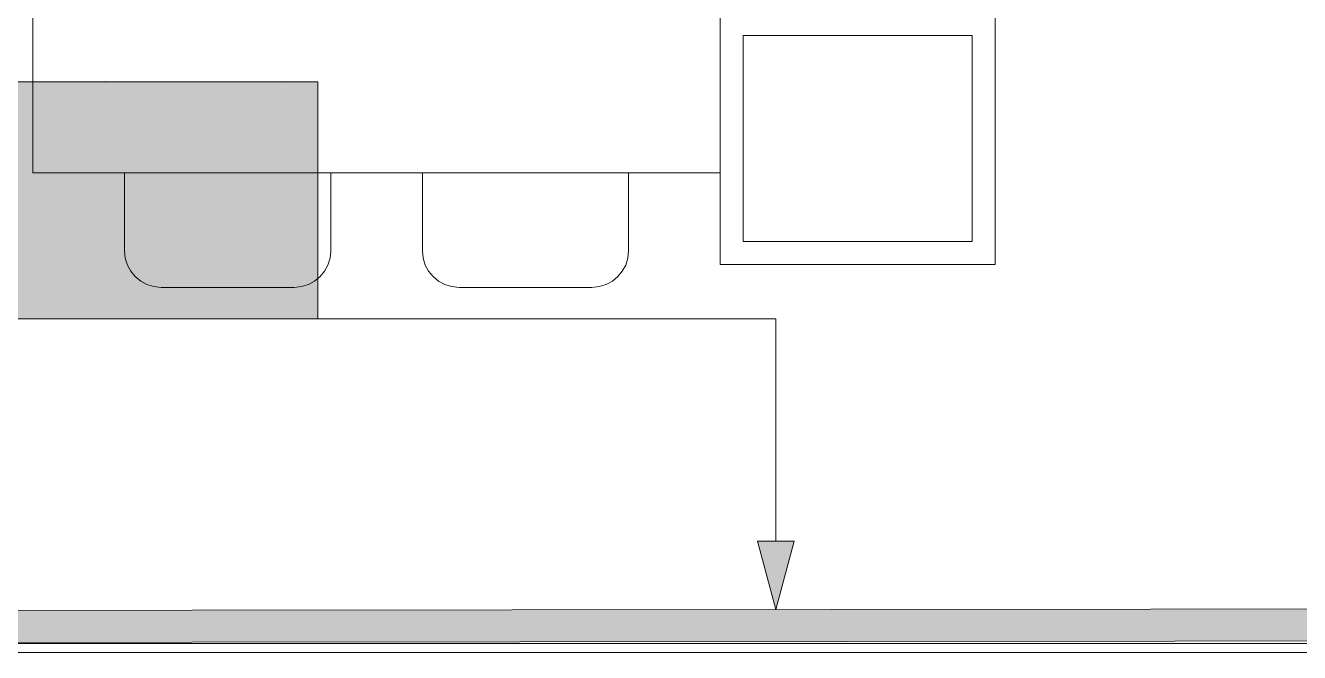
# Model space of a CAD drawing. Header units: millimetres. Extents: x 0 to 1189, y 0 to 841.
# Drawn here: x 819.99 to 847.8, y 375.62 to 389.32 of the extents above; entities that cross this region are included whole.
import ezdxf

# ---------------------------------------------------------------- set-up
doc = ezdxf.new("R2010")
doc.units = ezdxf.units.MM

msp = doc.modelspace()

# ---------------------------------------------------------------- hatches: boundary and pattern name
at = {"true_color": 0xffffff}
h = msp.add_hatch(color=7, dxfattribs=at)
h.dxf.hatch_style = 2
h.paths.add_polyline_path([(809.344236, 388.083364), (826.368263, 388.083364), (826.368263, 382.906356), (809.344236, 382.906356)])
at = {"true_color": 0x0077b0}
h = msp.add_hatch(color=144, dxfattribs=at)
h.paths.add_polyline_path([(822.126129, 386.686678), (822.126129, 387.493657), (822.096639, 387.65034), (822.007618, 387.781392), (821.878978, 387.867795), (821.722639, 387.897147), (821.566163, 387.867795), (821.434905, 387.781392), (821.347468, 387.65034), (821.31915, 387.493657), (821.31915, 386.686678), (821.347468, 386.53034), (821.434905, 386.4017), (821.566163, 386.312679), (821.722639, 386.283189), (821.878978, 386.312679), (822.007618, 386.4017), (822.096639, 386.53034)])
h.paths.add_polyline_path([(822.326771, 386.686678), (822.315618, 386.566022), (822.282192, 386.453996), (822.226545, 386.350962), (822.148729, 386.257281), (822.05696, 386.179982), (821.954908, 386.125472), (821.843244, 386.093183), (821.722639, 386.082546), (821.600907, 386.093183), (821.4892, 386.125472), (821.387001, 386.179982), (821.293794, 386.257281), (821.216064, 386.350962), (821.160606, 386.453996), (821.12737, 386.566022), (821.116303, 386.686678), (821.116303, 387.493657), (821.12737, 387.61539), (821.160606, 387.727097), (821.216064, 387.829296), (821.293794, 387.922503), (821.387001, 388.000319), (821.4892, 388.055966), (821.600907, 388.089392), (821.722639, 388.100545), (821.843295, 388.089435), (821.955321, 388.05631), (822.058355, 388.001482), (822.152036, 387.925259), (822.22794, 387.831621), (822.282605, 387.728475), (822.315669, 387.61582), (822.326771, 387.493657)])
h = msp.add_hatch(color=144, dxfattribs=at)
h.dxf.hatch_style = 2
h.paths.add_polyline_path([(824.549034, 387.756036), (824.317524, 387.524525), (824.246968, 387.493657), (824.170832, 387.518944), (824.145545, 387.595081), (824.173657, 387.665636), (824.568878, 388.060858), (824.609668, 388.09021), (824.650458, 388.100545), (824.726595, 388.074983), (824.751882, 387.998571), (824.751882, 386.181214), (824.726595, 386.106455), (824.650458, 386.082546), (824.574321, 386.106455), (824.549034, 386.181214)])
h = msp.add_hatch(color=144, dxfattribs=at)
h.paths.add_polyline_path([(825.963144, 387.090168), (825.950052, 387.334632), (825.909676, 387.564213), (825.863934, 387.710182), (825.807494, 387.814189), (825.739996, 387.876442), (825.661078, 387.897147), (825.583322, 387.876399), (825.515695, 387.813844), (825.45861, 387.709019), (825.41248, 387.561457), (825.372103, 387.331187), (825.359012, 387.090168), (825.372103, 386.848115), (825.41248, 386.618879), (825.458222, 386.472247), (825.514661, 386.367318), (825.582159, 386.304247), (825.661078, 386.283189), (825.739996, 386.304247), (825.807494, 386.367318), (825.863934, 386.472247), (825.909676, 386.618879), (825.950052, 386.848115)])
h.paths.add_polyline_path([(826.165991, 387.090168), (826.143184, 386.753995), (826.076143, 386.466192), (826.002065, 386.297882), (825.907678, 386.178044), (825.793757, 386.106369), (825.661078, 386.082546), (825.527193, 386.106369), (825.4131, 386.178044), (825.318541, 386.297882), (825.243257, 386.466192), (825.178627, 386.753995), (825.156165, 387.090168), (825.178627, 387.428683), (825.243257, 387.716348), (825.318541, 387.884745), (825.4131, 388.004772), (825.527193, 388.076636), (825.661078, 388.100545), (825.793757, 388.076636), (825.907678, 388.004772), (826.002065, 387.884745), (826.076143, 387.716348), (826.143184, 387.427649)])
h = msp.add_hatch(color=144, dxfattribs=at)
h.dxf.hatch_style = 2
h.paths.add_polyline_path([(823.639562, 386.584703), (822.832583, 386.584703), (822.756446, 386.610266), (822.731159, 386.686678), (822.756446, 386.762815), (822.832583, 386.788102), (823.639562, 386.788102), (823.715699, 386.762815), (823.740986, 386.686678), (823.715699, 386.610266)])
h = msp.add_hatch(color=144, dxfattribs=at)
h.dxf.hatch_style = 2
h.paths.add_polyline_path([(836.368278, 376.557346), (835.968277, 378.049348), (836.768278, 378.049348)])
at = {"true_color": 0xa86b51}
h = msp.add_hatch(color=35, dxfattribs=at)
h.dxf.hatch_style = 2
h.paths.add_polyline_path([(851.519301, 376.572346), (851.525301, 375.872345), (795.727216, 375.816345), (795.727216, 376.516346)])

# ---------------------------------------------------------------- linework, layer by layer
at = {"color": 253, "lineweight": 0, "true_color": 0x999999}
for points in [[(835.151276, 396.093376), (835.151276, 384.093358)], [(835.151276, 396.093376), (835.151276, 384.093358)], [(841.151285, 384.093358), (841.151285, 396.093376)], [(841.151285, 384.093358), (841.151285, 396.093376)], [(820.151253, 394.093373), (820.151253, 386.093361)], [(820.151253, 394.093373), (820.151253, 386.093361)], [(835.151276, 386.093361), (835.151276, 394.093373)], [(835.151276, 386.093361), (835.151276, 394.093373)], [(835.651277, 384.593358), (835.651277, 389.093365)], [(835.651277, 389.093365), (840.651284, 389.093365)], [(835.651277, 384.593358), (835.651277, 389.093365)], [(835.651277, 389.093365), (840.651284, 389.093365)], [(840.651284, 389.093365), (840.651284, 384.593358)], [(840.651284, 389.093365), (840.651284, 384.593358)], [(820.151253, 386.093361), (835.151276, 386.093361)], [(820.151253, 386.093361), (835.151276, 386.093361)], [(822.151256, 386.093361), (822.151256, 384.393358)], [(822.151256, 386.093361), (822.151256, 384.393358)], [(826.651263, 384.393358), (826.651263, 386.093361)], [(826.651263, 384.393358), (826.651263, 386.093361)], [(828.651266, 386.093361), (828.651266, 384.393358)], [(828.651266, 386.093361), (828.651266, 384.393358)], [(833.151273, 384.393358), (833.151273, 386.093361)], [(833.151273, 384.393358), (833.151273, 386.093361)], [(840.651284, 384.593358), (835.651277, 384.593358)], [(840.651284, 384.593358), (835.651277, 384.593358)], [(822.951257, 383.593357), (822.78998, 383.609644), (822.639788, 383.656341), (822.503893, 383.730203), (822.385506, 383.827982), (822.287838, 383.946433), (822.2141, 384.082311), (822.167502, 384.232367), (822.151256, 384.393358)], [(822.951257, 383.593357), (822.78998, 383.609644), (822.639788, 383.656341), (822.503893, 383.730203), (822.385506, 383.827982), (822.287838, 383.946433), (822.2141, 384.082311), (822.167502, 384.232367), (822.151256, 384.393358)], [(826.651263, 384.393358), (826.635017, 384.232367), (826.588419, 384.082311), (826.514681, 383.946433), (826.417013, 383.827982), (826.298626, 383.730203), (826.162731, 383.656341), (826.012539, 383.609644), (825.851262, 383.593357)], [(826.651263, 384.393358), (826.635017, 384.232367), (826.588419, 384.082311), (826.514681, 383.946433), (826.417013, 383.827982), (826.298626, 383.730203), (826.162731, 383.656341), (826.012539, 383.609644), (825.851262, 383.593357)], [(829.451267, 383.593357), (829.28999, 383.609644), (829.139798, 383.656341), (829.003903, 383.730203), (828.885516, 383.827982), (828.787848, 383.946433), (828.71411, 384.082311), (828.667512, 384.232367), (828.651266, 384.393358)], [(829.451267, 383.593357), (829.28999, 383.609644), (829.139798, 383.656341), (829.003903, 383.730203), (828.885516, 383.827982), (828.787848, 383.946433), (828.71411, 384.082311), (828.667512, 384.232367), (828.651266, 384.393358)], [(833.151273, 384.393358), (833.135027, 384.232367), (833.088429, 384.082311), (833.014691, 383.946433), (832.917023, 383.827982), (832.798636, 383.730203), (832.662741, 383.656341), (832.512549, 383.609644), (832.351272, 383.593357)], [(833.151273, 384.393358), (833.135027, 384.232367), (833.088429, 384.082311), (833.014691, 383.946433), (832.917023, 383.827982), (832.798636, 383.730203), (832.662741, 383.656341), (832.512549, 383.609644), (832.351272, 383.593357)], [(835.151276, 384.093358), (841.151285, 384.093358)], [(835.151276, 384.093358), (841.151285, 384.093358)], [(822.951257, 383.593357), (825.851262, 383.593357)], [(822.951257, 383.593357), (825.851262, 383.593357)], [(829.451267, 383.593357), (832.351272, 383.593357)], [(829.451267, 383.593357), (832.351272, 383.593357)]]:
    msp.add_lwpolyline(points, dxfattribs=at)
at = {"color": 144, "lineweight": 0, "true_color": 0x0077b0}
for points in [[(809.344236, 388.083364), (826.368263, 388.083364)], [(826.368263, 388.083364), (826.368263, 382.906356)], [(826.368263, 382.906356), (809.344236, 382.906356)], [(836.368278, 382.906356), (826.368263, 382.906356)], [(836.368278, 378.049348), (836.368278, 382.906356)], [(835.968277, 378.049348), (836.768278, 378.049348)], [(836.368278, 376.557346), (835.968277, 378.049348)], [(836.368278, 376.557346), (836.768278, 378.049348)]]:
    msp.add_lwpolyline(points, dxfattribs=at)
at = {"color": 7, "lineweight": 0}
for points in [[(851.519301, 376.572346), (795.727216, 376.516346)], [(854.328305, 375.816345), (794.827214, 375.816345)], [(795.027215, 375.816345), (852.225302, 375.872345)], [(854.623306, 375.616345), (790.981208, 375.616345)]]:
    msp.add_lwpolyline(points, dxfattribs=at)

doc.saveas('drawing.dxf')
